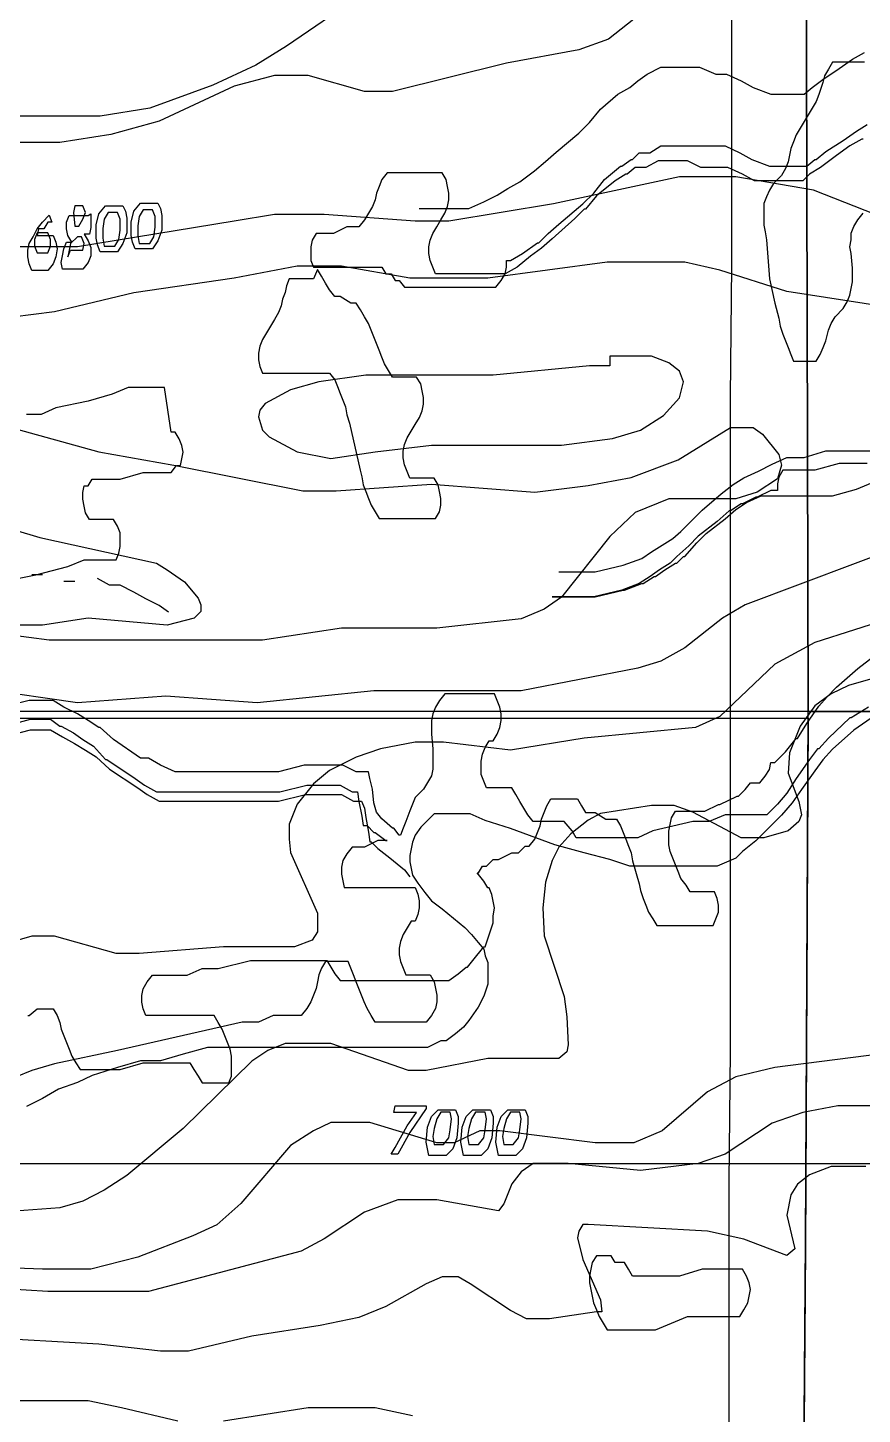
# Model space of a CAD drawing. Extents: x -0.49 to 6.91, y -0.57 to 8.11.
# Drawn here: x 0.527 to 0.855, y 1.998 to 2.543 of the extents above; entities that cross this region are included whole.
import ezdxf

# ---------------------------------------------------------------- set-up
doc = ezdxf.new("R2010")
doc.units = 0
for name, color, linetype in [('Elevations', 7, 'CONTINUOUS'), ('Grid', 7, 'CONTINUOUS'), ('roads', 7, 'CONTINUOUS'), ('topo', 7, 'CONTINUOUS'), ('topo_grid', 7, 'CONTINUOUS'), ('water', 7, 'CONTINUOUS'), ('white', 7, 'CONTINUOUS')]:
    doc.layers.add(name, color=color, linetype=linetype)

msp = doc.modelspace()

# ---------------------------------------------------------------- linework, layer by layer
at = {"layer": 'Elevations', "color": 1}
for points in [[(0.551344, 2.469855), (0.551344, 2.467209), (0.551344, 2.464563), (0.550818, 2.461918), (0.549762, 2.461918), (0.548709, 2.461918), (0.550291, 2.459272), (0.551344, 2.456626), (0.551344, 2.453451), (0.550291, 2.450805), (0.548182, 2.448159), (0.545547, 2.448159), (0.543438, 2.448159), (0.541856, 2.448159), (0.540274, 2.448159), (0.539747, 2.450805), (0.540274, 2.453451), (0.5408, 2.456097), (0.541856, 2.458743), (0.543965, 2.458743), (0.542383, 2.461388), (0.541856, 2.464034), (0.541856, 2.46668), (0.542909, 2.469326), (0.544491, 2.469326), (0.5466, 2.469326), (0.550291, 2.469326)], [(0.545017, 2.465119), (0.546599, 2.465119), (0.548181, 2.467765), (0.549237, 2.470411), (0.548181, 2.473056), (0.546599, 2.473056), (0.545017, 2.473056), (0.544491, 2.470411)], [(0.565052, 2.470913), (0.565579, 2.468268), (0.565579, 2.462447), (0.563996, 2.458213), (0.561888, 2.455038), (0.558724, 2.455038), (0.556615, 2.455038), (0.555033, 2.455038), (0.55398, 2.457684), (0.553453, 2.46033), (0.553453, 2.465622), (0.554506, 2.469855), (0.557144, 2.47303), (0.560307, 2.47303), (0.562416, 2.47303), (0.563998, 2.47303)], [(0.556616, 2.457208), (0.558725, 2.457208), (0.560834, 2.457208), (0.562416, 2.459854), (0.562942, 2.463558), (0.562942, 2.467791), (0.561889, 2.470437), (0.560307, 2.470437), (0.558198, 2.470437), (0.556616, 2.467791), (0.55609, 2.464087), (0.55609, 2.460383)], [(0.578761, 2.471972), (0.579287, 2.469326), (0.579287, 2.463505), (0.577705, 2.459272), (0.575597, 2.456097), (0.572433, 2.456097), (0.570325, 2.456097), (0.568743, 2.456097), (0.567689, 2.458743), (0.567163, 2.461388), (0.567163, 2.46668), (0.568219, 2.470913), (0.570854, 2.474088), (0.574018, 2.474088), (0.576127, 2.474088), (0.577709, 2.474088)], [(0.570325, 2.458266), (0.572434, 2.458266), (0.574542, 2.458266), (0.576125, 2.460912), (0.576651, 2.464616), (0.576651, 2.46885), (0.575595, 2.471495), (0.574013, 2.471495), (0.571902, 2.471495), (0.57032, 2.46885), (0.569793, 2.465145), (0.569793, 2.461441)], [(0.530781, 2.464061), (0.530254, 2.461415), (0.532892, 2.461415), (0.535001, 2.461415), (0.536583, 2.461415), (0.537639, 2.458769), (0.538165, 2.456123), (0.537639, 2.452948), (0.536583, 2.450302), (0.534474, 2.447656), (0.531839, 2.447656), (0.52973, 2.447656), (0.528148, 2.447656), (0.527095, 2.450302), (0.526569, 2.452948), (0.526569, 2.455594), (0.527095, 2.45824), (0.528677, 2.460886), (0.53026, 2.464061), (0.532368, 2.466706), (0.535004, 2.469352), (0.536059, 2.466706), (0.534477, 2.466706), (0.532895, 2.464061)], [(0.530254, 2.454562), (0.532363, 2.454562), (0.533419, 2.454562), (0.534472, 2.454562), (0.535527, 2.457208), (0.535527, 2.459854), (0.534472, 2.4625), (0.532889, 2.4625), (0.531307, 2.4625), (0.530251, 2.4625), (0.529198, 2.459854), (0.529198, 2.457208)], [(0.543435, 2.45562), (0.545544, 2.45562), (0.548179, 2.45562), (0.548708, 2.458266), (0.547653, 2.460912), (0.54607, 2.460912), (0.543435, 2.458266), (0.542909, 2.45562), (0.542382, 2.452975)], [(0.683159, 2.118197), (0.676832, 2.108672), (0.672087, 2.100206), (0.669452, 2.100206), (0.671031, 2.102851), (0.67314, 2.106556), (0.675775, 2.111318), (0.679466, 2.11661), (0.670505, 2.11661), (0.671031, 2.119256), (0.683158, 2.119256)], [(0.694758, 2.117668), (0.695814, 2.115022), (0.695814, 2.112376), (0.695287, 2.106556), (0.693705, 2.102322), (0.69107, 2.099676), (0.687906, 2.099676), (0.685797, 2.099676), (0.684215, 2.099676), (0.683685, 2.102322), (0.683159, 2.104968), (0.683685, 2.110789), (0.685268, 2.115022), (0.687903, 2.117668), (0.691067, 2.117668), (0.693176, 2.117668)], [(0.686322, 2.103963), (0.687904, 2.103963), (0.690013, 2.103963), (0.692122, 2.106609), (0.692648, 2.109784), (0.693175, 2.114017), (0.692648, 2.116663), (0.691066, 2.116663), (0.688957, 2.116663), (0.687375, 2.114017), (0.686319, 2.110313), (0.685793, 2.107138)], [(0.708467, 2.117668), (0.70952, 2.115022), (0.70952, 2.112376), (0.708994, 2.106556), (0.707411, 2.102322), (0.704776, 2.099676), (0.701612, 2.099676), (0.699504, 2.099676), (0.697921, 2.099676), (0.697395, 2.102322), (0.696868, 2.104968), (0.697395, 2.110789), (0.698977, 2.115022), (0.701612, 2.117668), (0.704775, 2.117668), (0.706884, 2.117668)], [(0.700031, 2.103963), (0.701613, 2.103963), (0.703722, 2.103963), (0.705831, 2.106609), (0.706357, 2.109784), (0.706884, 2.114017), (0.706357, 2.116663), (0.704775, 2.116663), (0.702666, 2.116663), (0.701084, 2.114017), (0.700028, 2.110313), (0.699502, 2.107138)], [(0.722175, 2.117668), (0.723228, 2.115022), (0.723228, 2.112376), (0.722701, 2.106556), (0.721119, 2.102322), (0.718481, 2.099676), (0.715318, 2.099676), (0.71321, 2.099676), (0.711627, 2.099676), (0.711101, 2.102322), (0.710574, 2.104968), (0.711101, 2.110789), (0.712683, 2.115022), (0.715318, 2.117668), (0.718482, 2.117668), (0.720591, 2.117668)], [(0.713739, 2.103963), (0.715321, 2.103963), (0.71743, 2.103963), (0.719539, 2.106609), (0.720065, 2.109784), (0.720592, 2.114017), (0.720065, 2.116663), (0.718483, 2.116663), (0.716374, 2.116663), (0.714792, 2.114017), (0.713739, 2.110313), (0.713212, 2.107138)]]:
    msp.add_lwpolyline(points, close=True, dxfattribs=at)
at = {"layer": 'Grid', "color": 1}
for points in [[(0.006687, 3.101495), (0.208099, 3.101495), (0.415838, 3.101495), (0.623577, 3.101495), (0.830788, 3.101495), (0.831844, 2.894829), (0.83237, 2.688136), (0.832897, 2.480941), (0.833423, 2.274249), (0.624629, 2.274249), (0.416363, 2.274249), (0.208097, 2.274249), (0.006685, 2.274249)], [(0.006687, 2.271603), (0.208099, 2.271603), (0.416365, 2.271603), (0.624631, 2.271603), (0.833425, 2.271603), (0.832369, 2.063349), (0.830787, 1.855598), (0.829734, 1.647345), (0.828678, 1.439594), (0.621467, 1.439594), (0.414255, 1.439594), (0.207044, 1.439594), (0.006687, 1.439594)]]:
    msp.add_lwpolyline(points, dxfattribs=at)
for points in [[(0.833426, 2.274249), (0.8329, 2.480941), (0.832373, 2.688136), (0.831847, 2.894829), (0.830791, 3.101495), (1.038003, 3.101495), (1.245215, 3.101495), (1.452427, 3.101495), (1.659111, 3.101495), (1.659111, 2.894802), (1.658584, 2.688136), (1.658584, 2.481973), (1.658058, 2.27528), (1.451901, 2.27528), (1.245744, 2.27528), (1.039586, 2.27528)], [(0.828681, 1.442266), (0.829737, 1.649991), (0.83079, 1.858244), (0.832372, 2.065995), (0.833425, 2.274249), (1.039583, 2.274249), (1.24574, 2.274249), (1.451897, 2.274249), (1.658054, 2.274249), (1.658581, 2.067556), (1.658581, 1.860864), (1.659107, 1.654198), (1.659636, 1.447505), (1.451897, 1.444859), (1.244158, 1.442213), (1.036419, 1.439568)]]:
    msp.add_lwpolyline(points, close=True, dxfattribs=at)
at = {"layer": 'roads', "color": 7}
for points in [[(0.680522, 2.471972), (0.685267, 2.471972), (0.689485, 2.471972), (0.696339, 2.471972), (0.70003, 2.471972), (0.705829, 2.474618), (0.711102, 2.477263), (0.71532, 2.479909), (0.720065, 2.482555), (0.725865, 2.486788), (0.730083, 2.490493), (0.734301, 2.494197), (0.743264, 2.501605), (0.747482, 2.505838), (0.7517, 2.51113), (0.758554, 2.516951), (0.763299, 2.519597), (0.766463, 2.522243), (0.770153, 2.524888), (0.77543, 2.527534), (0.779648, 2.527534), (0.785448, 2.527534), (0.79072, 2.527534), (0.797047, 2.524888), (0.801265, 2.524888), (0.807065, 2.522243), (0.81181, 2.519597), (0.818664, 2.516951), (0.822355, 2.516951), (0.826046, 2.516951), (0.829736, 2.516951), (0.831845, 2.516951), (0.835008, 2.519597), (0.839226, 2.522772), (0.845553, 2.527005), (0.850825, 2.530709), (0.855571, 2.533355)], [(0.735356, 2.329097), (0.742738, 2.329097), (0.749592, 2.329097), (0.760664, 2.331743), (0.768046, 2.334388), (0.771736, 2.337034), (0.775955, 2.33968), (0.780172, 2.342326), (0.783336, 2.344972), (0.788081, 2.349734), (0.791772, 2.353438), (0.799153, 2.359788), (0.803898, 2.363493), (0.808116, 2.366138), (0.813916, 2.368784), (0.819188, 2.37143), (0.824988, 2.374076), (0.831847, 2.374076), (0.840283, 2.376722), (0.84661, 2.376722), (0.851882, 2.376722), (0.859791, 2.376722)], [(0.858207, 2.271603), (0.851353, 2.26684), (0.842917, 2.259432), (0.839226, 2.255199), (0.836063, 2.250965), (0.83079, 2.243557), (0.8271, 2.238265), (0.822882, 2.233503), (0.818664, 2.229269), (0.812864, 2.223449), (0.807592, 2.219215), (0.804954, 2.216569), (0.797573, 2.213394), (0.792301, 2.213394), (0.785974, 2.213394), (0.779648, 2.213394), (0.771212, 2.213394), (0.763299, 2.213394), (0.75539, 2.21604), (0.745372, 2.218686), (0.733773, 2.221861), (0.716374, 2.228211), (0.706356, 2.231386), (0.700557, 2.234032), (0.694757, 2.234032), (0.688957, 2.234032), (0.686322, 2.234032), (0.683687, 2.231386), (0.681051, 2.22874), (0.678943, 2.225565), (0.677887, 2.222919), (0.67736, 2.220274), (0.676834, 2.217628), (0.676834, 2.214982)], [(0.51707, 2.264327), (0.527615, 2.266973), (0.53236, 2.266973), (0.535524, 2.266973), (0.540269, 2.264327), (0.545014, 2.261681), (0.549232, 2.259035), (0.55345, 2.256389), (0.558724, 2.251627), (0.569796, 2.244218), (0.573486, 2.241573), (0.578232, 2.238927), (0.58403, 2.238927), (0.591413, 2.238927), (0.596689, 2.238927), (0.603543, 2.238927), (0.613033, 2.238927), (0.620415, 2.238927), (0.62516, 2.238927), (0.635705, 2.241573), (0.642559, 2.241573), (0.64625, 2.241573), (0.649942, 2.241573), (0.654687, 2.238927), (0.657322, 2.238927), (0.657848, 2.238927), (0.658904, 2.236281), (0.659431, 2.232577), (0.660484, 2.226756), (0.66101, 2.223052), (0.661537, 2.223052), (0.664175, 2.220406), (0.66892, 2.216702), (0.674719, 2.211939), (0.676827, 2.209293)], [(0.676831, 2.215194), (0.677357, 2.212548), (0.677884, 2.209902), (0.679993, 2.206727), (0.682628, 2.203023), (0.685266, 2.199848), (0.689483, 2.196673), (0.698447, 2.189264), (0.701082, 2.186619), (0.703717, 2.183444), (0.705826, 2.180798), (0.706352, 2.178152), (0.707408, 2.175506), (0.707408, 2.17286), (0.707408, 2.169685), (0.707408, 2.167039), (0.705826, 2.162277), (0.703717, 2.158044), (0.700026, 2.152752), (0.697917, 2.150106), (0.694754, 2.14746), (0.691063, 2.144814), (0.688955, 2.144814), (0.683683, 2.142169), (0.678937, 2.142169), (0.671029, 2.142169), (0.659429, 2.142169), (0.647303, 2.142169), (0.629904, 2.142169), (0.61725, 2.142169), (0.607232, 2.142169), (0.597214, 2.142169), (0.587724, 2.139523), (0.578757, 2.136877), (0.570848, 2.136877), (0.561885, 2.134231), (0.551867, 2.131056), (0.546067, 2.12841), (0.538686, 2.125764), (0.532359, 2.12206), (0.526032, 2.118885)]]:
    msp.add_lwpolyline(points, dxfattribs=at)
at = {"layer": 'topo', "color": 2}
for points in [[(0.772263, 2.552405), (0.754864, 2.538647), (0.743264, 2.534413), (0.714793, 2.529122), (0.669973, 2.518009), (0.658901, 2.518009), (0.636756, 2.524359), (0.623575, 2.524359), (0.607758, 2.520126), (0.578232, 2.506368), (0.559251, 2.501076), (0.539216, 2.497901), (0.502305, 2.497901)], [(0.656793, 2.555395), (0.628322, 2.535816), (0.616195, 2.528407), (0.599324, 2.52047), (0.574543, 2.511474), (0.555035, 2.508299), (0.519182, 2.508299)], [(0.876133, 2.463293), (0.835535, 2.479168), (0.804955, 2.48446), (0.793883, 2.48446), (0.782811, 2.48446), (0.733249, 2.473877), (0.69212, 2.466998), (0.678939, 2.466998), (0.643086, 2.469643), (0.623578, 2.469643), (0.607761, 2.466998), (0.546073, 2.456943), (0.506002, 2.456943)], [(0.862956, 2.433501), (0.824994, 2.439322), (0.798632, 2.447789), (0.784924, 2.450964), (0.771742, 2.450964), (0.754343, 2.450964), (0.707418, 2.444614), (0.690015, 2.444614), (0.676834, 2.444614), (0.649944, 2.449376), (0.632545, 2.449376), (0.607765, 2.444614), (0.568221, 2.438793), (0.537114, 2.431385), (0.503893, 2.427151)], [(0.506535, 2.38958), (0.554514, 2.376351), (0.58404, 2.37106), (0.634655, 2.361005), (0.647836, 2.361005), (0.685271, 2.363651), (0.725873, 2.360476), (0.746963, 2.363122), (0.763835, 2.366297), (0.782288, 2.373176), (0.802851, 2.385876), (0.808123, 2.385876), (0.811814, 2.385876), (0.815505, 2.38323), (0.821832, 2.375293), (0.822885, 2.37106), (0.821303, 2.365768), (0.813395, 2.360476), (0.804959, 2.35783), (0.778596, 2.35783), (0.765415, 2.352539), (0.755398, 2.343014), (0.736417, 2.319201), (0.729563, 2.314439), (0.7206, 2.310735), (0.687379, 2.30703), (0.649944, 2.30703), (0.618837, 2.302268), (0.604601, 2.302268), (0.535005, 2.302268), (0.49493, 2.30756)], [(0.483326, 2.356931), (0.531309, 2.342643), (0.57718, 2.332589), (0.581397, 2.329943), (0.588252, 2.325181), (0.593524, 2.318831), (0.59458, 2.316185), (0.59458, 2.313539), (0.591942, 2.310893), (0.581397, 2.308248), (0.55029, 2.310893), (0.532364, 2.308248), (0.521292, 2.308248)], [(0.873495, 2.340553), (0.808643, 2.316211), (0.79968, 2.31092), (0.784917, 2.299278), (0.775427, 2.293986), (0.766464, 2.291341), (0.720594, 2.282345), (0.662592, 2.282345), (0.616722, 2.277582), (0.580869, 2.280228), (0.546071, 2.277582), (0.509691, 2.282874)], [(0.867167, 2.31137), (0.836059, 2.301315), (0.820242, 2.292849), (0.798625, 2.272211), (0.789135, 2.267978), (0.745373, 2.263745), (0.716375, 2.258982), (0.690008, 2.262157), (0.678936, 2.262157), (0.665228, 2.259511), (0.655737, 2.256336), (0.645192, 2.251045), (0.638865, 2.245753), (0.632538, 2.237815), (0.629375, 2.229878), (0.629375, 2.224057), (0.629901, 2.218765), (0.640446, 2.194953), (0.640446, 2.187545), (0.638338, 2.18437), (0.631484, 2.181724), (0.60354, 2.181724), (0.570323, 2.179078), (0.56136, 2.179078), (0.537107, 2.185957), (0.528144, 2.185957), (0.51918, 2.183311)], [(0.889318, 2.29605), (0.849243, 2.284409), (0.842389, 2.281234), (0.836062, 2.276471), (0.830262, 2.268534), (0.826044, 2.25795), (0.825517, 2.250013), (0.829735, 2.2389), (0.830791, 2.233609), (0.829735, 2.230963), (0.825517, 2.227259), (0.816027, 2.224613), (0.807064, 2.224613), (0.788083, 2.234667), (0.780701, 2.237313), (0.771738, 2.237313), (0.751703, 2.234138), (0.746958, 2.231492), (0.740104, 2.2262), (0.735358, 2.220909), (0.732723, 2.215617), (0.730088, 2.20715), (0.729032, 2.197096), (0.729558, 2.185984), (0.737467, 2.162171), (0.738522, 2.154234), (0.739049, 2.143121), (0.738522, 2.140475), (0.735358, 2.137829), (0.730086, 2.137829), (0.707414, 2.137829), (0.683157, 2.133067), (0.676302, 2.133067), (0.645722, 2.14365), (0.636759, 2.14365), (0.627796, 2.14365), (0.620942, 2.141004), (0.614615, 2.136771), (0.587725, 2.110313), (0.565581, 2.091792), (0.556618, 2.085971), (0.548182, 2.081738), (0.539219, 2.079092), (0.475418, 2.074329)], [(0.862422, 2.139576), (0.820242, 2.134284), (0.804952, 2.13058), (0.79388, 2.124759), (0.775954, 2.109413), (0.764882, 2.104651), (0.749592, 2.104651), (0.712157, 2.109413), (0.704248, 2.109413), (0.694231, 2.104651), (0.687372, 2.104651), (0.66101, 2.112588), (0.652047, 2.112588), (0.64572, 2.112588), (0.638866, 2.109413), (0.629903, 2.103592), (0.610394, 2.080838), (0.600904, 2.072371), (0.591414, 2.068138), (0.569797, 2.059671), (0.551343, 2.054909), (0.532362, 2.054909), (0.46118, 2.057555)], [(0.873495, 2.119229), (0.845024, 2.119229), (0.831315, 2.116583), (0.819189, 2.11235), (0.800735, 2.100179), (0.79019, 2.096475), (0.767519, 2.093829), (0.739047, 2.096475), (0.729557, 2.096475), (0.725339, 2.096475), (0.720594, 2.0933), (0.716903, 2.088538), (0.71374, 2.0806), (0.711631, 2.077954), (0.687373, 2.082188), (0.672083, 2.082188), (0.658902, 2.077425), (0.643084, 2.066842), (0.634121, 2.062079), (0.574015, 2.046204), (0.563998, 2.046204), (0.534472, 2.046204), (0.491761, 2.04885)], [(0.856095, 2.095284), (0.842387, 2.095284), (0.833951, 2.092109), (0.829205, 2.088405), (0.82657, 2.084172), (0.824988, 2.076234), (0.828152, 2.063005), (0.824988, 2.060359), (0.808117, 2.066709), (0.79388, 2.069884), (0.746956, 2.07253), (0.744847, 2.07253), (0.743265, 2.069884), (0.742738, 2.067239), (0.744847, 2.058772), (0.751701, 2.042897), (0.752227, 2.038134), (0.750119, 2.038134), (0.731665, 2.035489), (0.722702, 2.035489), (0.716375, 2.038664), (0.700557, 2.049247), (0.695812, 2.051893), (0.689481, 2.051893), (0.683154, 2.049247), (0.667337, 2.040251), (0.656792, 2.036018), (0.641502, 2.032843), (0.614612, 2.028609), (0.589832, 2.022789), (0.57876, 2.022789), (0.554506, 2.025434), (0.508109, 2.02808)], [(0.585616, 1.995219), (0.563471, 2.000511), (0.55029, 2.003156), (0.519183, 2.003156)], [(0.677883, 1.997336), (0.663121, 2.000511), (0.650467, 2.000511), (0.636758, 2.000511), (0.603542, 1.995219)]]:
    msp.add_lwpolyline(points, dxfattribs=at)
msp.add_lwpolyline([(0.755392, 2.410218), (0.747484, 2.410218), (0.709522, 2.406514), (0.659429, 2.406514), (0.640976, 2.403868), (0.629904, 2.400693), (0.619886, 2.395401), (0.617777, 2.392755), (0.617251, 2.39011), (0.618833, 2.384818), (0.621468, 2.382172), (0.63254, 2.376351), (0.645721, 2.373705), (0.663125, 2.376351), (0.685269, 2.378997), (0.736412, 2.378997), (0.756447, 2.381643), (0.767519, 2.384818), (0.776482, 2.390639), (0.782809, 2.397518), (0.784391, 2.403868), (0.782809, 2.408101), (0.778591, 2.411276), (0.771737, 2.413922), (0.762774, 2.413922), (0.755392, 2.413922), (0.755392, 2.410218)], close=True, dxfattribs=at)
at = {"layer": 'topo_grid', "color": 7}
for points in [[(0.801789, 1.626258), (0.801789, 1.677931), (0.801789, 1.729075), (0.801789, 1.780748), (0.802315, 1.831892), (0.802315, 1.883565), (0.802315, 1.935238), (0.802315, 1.986382), (0.802315, 2.038055), (0.802315, 2.089173), (0.802842, 2.140846), (0.802842, 2.19199), (0.802842, 2.243663), (0.802842, 2.295336), (0.802842, 2.34648), (0.802842, 2.398153), (0.803368, 2.449297), (0.803368, 2.50097), (0.803368, 2.552643)], [(0.512855, 2.096581), (0.549763, 2.096581), (0.587197, 2.096581), (0.624632, 2.096581), (0.661539, 2.096581), (0.698977, 2.096581), (0.735885, 2.096581), (0.773319, 2.096581), (0.810226, 2.096581), (0.847661, 2.096581), (0.885099, 2.096581), (0.922007, 2.096581), (0.959441, 2.096581), (0.996348, 2.096581), (1.033783, 2.096581), (1.070694, 2.096581), (1.108129, 2.096581), (1.145563, 2.096581), (1.18247, 2.096581), (1.219904, 2.096581), (1.256816, 2.096581)]]:
    msp.add_lwpolyline(points, dxfattribs=at)
at = {"layer": 'water', "color": 4}
for points in [[(0.532362, 2.328038), (0.528672, 2.328038), (0.528145, 2.328038)], [(0.545016, 2.325393), (0.540798, 2.325393), (0.540798, 2.325393)], [(0.581924, 2.313275), (0.578233, 2.31592), (0.572961, 2.318566), (0.568216, 2.321212), (0.562943, 2.323858), (0.558725, 2.323858), (0.55398, 2.326504)]]:
    msp.add_lwpolyline(points, dxfattribs=at)
at = {"layer": 'white', "color": 7}
for points in [[(0.855568, 2.529492), (0.852933, 2.529492), (0.849769, 2.529492), (0.847134, 2.529492), (0.845025, 2.529492), (0.842916, 2.529492), (0.841334, 2.526846), (0.839752, 2.5242), (0.839225, 2.521555), (0.837643, 2.516792), (0.836587, 2.514146), (0.835005, 2.5115), (0.833423, 2.508855), (0.831841, 2.506209), (0.830259, 2.503563), (0.828676, 2.500917), (0.827621, 2.498271), (0.826568, 2.495625), (0.826041, 2.49298), (0.825515, 2.490334), (0.824459, 2.487688), (0.822877, 2.485042), (0.819714, 2.481867), (0.818131, 2.479221), (0.817078, 2.476575), (0.816023, 2.47393), (0.816023, 2.471284), (0.816023, 2.468638), (0.816023, 2.465463), (0.816549, 2.462817), (0.817076, 2.459642), (0.818142, 2.444296), (0.818141, 2.444296), (0.820249, 2.434771), (0.821832, 2.42895), (0.822358, 2.425775), (0.823411, 2.4226), (0.824467, 2.419955), (0.82552, 2.417309), (0.826576, 2.414663), (0.827629, 2.412017), (0.829211, 2.412017), (0.830793, 2.412017), (0.832902, 2.412017), (0.83501, 2.412017), (0.836593, 2.412017), (0.838175, 2.414663), (0.839231, 2.417309), (0.840284, 2.419955), (0.841337, 2.424188), (0.842392, 2.426834), (0.843975, 2.42948), (0.847138, 2.432655), (0.84872, 2.4353), (0.849773, 2.437946), (0.850299, 2.440592), (0.850826, 2.443238), (0.850826, 2.445884), (0.850826, 2.44853), (0.850299, 2.45435), (0.849773, 2.456996), (0.850299, 2.459642), (0.850299, 2.462288), (0.851352, 2.464934), (0.852935, 2.46758), (0.855043, 2.470225)], [(0.855051, 2.49925), (0.854525, 2.49925), (0.849779, 2.496604), (0.844507, 2.4929), (0.83818, 2.488138), (0.833962, 2.485492), (0.831326, 2.482846), (0.829218, 2.482846), (0.825527, 2.482846), (0.822364, 2.482846), (0.818673, 2.482846), (0.812342, 2.482846), (0.807597, 2.485492), (0.801797, 2.488138), (0.797579, 2.488138), (0.791252, 2.488138), (0.785979, 2.490784), (0.785452, 2.490784), (0.779653, 2.490784), (0.779124, 2.490784), (0.774906, 2.490784), (0.774372, 2.490784), (0.769627, 2.488138), (0.765409, 2.488138), (0.762246, 2.485492), (0.76172, 2.485492), (0.757502, 2.482846), (0.750119, 2.477025), (0.750119, 2.477025), (0.745901, 2.471734), (0.745375, 2.471734), (0.741684, 2.468029), (0.732721, 2.460092), (0.728503, 2.456388), (0.724285, 2.453213), (0.719013, 2.448979), (0.714268, 2.446334), (0.712159, 2.446334), (0.71005, 2.446334), (0.707942, 2.446334), (0.705303, 2.446334), (0.70214, 2.446334), (0.696868, 2.446334), (0.693704, 2.446334), (0.691068, 2.446334), (0.688959, 2.446334), (0.686851, 2.446334), (0.685798, 2.448979), (0.684742, 2.451625), (0.684215, 2.454271), (0.684215, 2.456917), (0.684742, 2.459563), (0.685798, 2.462209), (0.687377, 2.464854), (0.688959, 2.4675), (0.690542, 2.470146), (0.691595, 2.472792), (0.692121, 2.475438), (0.692121, 2.478084), (0.691595, 2.480729), (0.691068, 2.483375), (0.689486, 2.486021), (0.687377, 2.486021), (0.685268, 2.486021), (0.682631, 2.486021), (0.679995, 2.486021), (0.67736, 2.486021), (0.674725, 2.486021), (0.672087, 2.486021), (0.669978, 2.486021), (0.667869, 2.486021), (0.665761, 2.483375), (0.664708, 2.480729), (0.663652, 2.478084), (0.663125, 2.475438), (0.662072, 2.472792), (0.66049, 2.470146), (0.658908, 2.4675), (0.656799, 2.464854), (0.654691, 2.464854), (0.652053, 2.464854), (0.646781, 2.462209), (0.644145, 2.462209), (0.642037, 2.462209), (0.639928, 2.462209), (0.638346, 2.459563), (0.637819, 2.456917), (0.637819, 2.454271), (0.637819, 2.451625), (0.638872, 2.448979), (0.640454, 2.448979), (0.642037, 2.448979), (0.644672, 2.448979), (0.647307, 2.448979), (0.649942, 2.448979), (0.655215, 2.448979), (0.658379, 2.448979), (0.661016, 2.448979), (0.663125, 2.448979), (0.665763, 2.448979), (0.667343, 2.446334), (0.669454, 2.446334), (0.671036, 2.443688), (0.672618, 2.443688), (0.674727, 2.441042), (0.676836, 2.441042), (0.679471, 2.441042), (0.682106, 2.441042), (0.684744, 2.441042), (0.687907, 2.441042), (0.691071, 2.441042), (0.694234, 2.441042), (0.69687, 2.441042), (0.700034, 2.441042), (0.703197, 2.441042), (0.705832, 2.441042), (0.70847, 2.441042), (0.710578, 2.441042), (0.712687, 2.443688), (0.714269, 2.446334), (0.714796, 2.448979), (0.714796, 2.451625), (0.716378, 2.451625), (0.716378, 2.451625), (0.721123, 2.454271), (0.726923, 2.458504), (0.72745, 2.458504), (0.731141, 2.462209), (0.735359, 2.465913), (0.744849, 2.47385), (0.749067, 2.478084), (0.753285, 2.483375), (0.759612, 2.488667), (0.760138, 2.488667), (0.763829, 2.491313), (0.764356, 2.491313), (0.766991, 2.493959), (0.771209, 2.493959), (0.775427, 2.496604), (0.775953, 2.496604), (0.779644, 2.496604), (0.784916, 2.496604), (0.790189, 2.496604), (0.796516, 2.496604), (0.797043, 2.496604), (0.800734, 2.496604), (0.806533, 2.493959), (0.811283, 2.491313), (0.818137, 2.488667), (0.822355, 2.488667), (0.822881, 2.488667), (0.826045, 2.488667), (0.826572, 2.488667), (0.830263, 2.488667), (0.832371, 2.488667), (0.832898, 2.488667), (0.836061, 2.491313), (0.836587, 2.491313), (0.840278, 2.494488), (0.847132, 2.498721), (0.852405, 2.502425), (0.856623, 2.505071)], [(0.51391, 2.324863), (0.529728, 2.328038), (0.542381, 2.331213), (0.548708, 2.333859), (0.551346, 2.333859), (0.554509, 2.333859), (0.557144, 2.333859), (0.559253, 2.333859), (0.561362, 2.333859), (0.562417, 2.336505), (0.562944, 2.339151), (0.562944, 2.341797), (0.562944, 2.344443), (0.561888, 2.347088), (0.560309, 2.349734), (0.558726, 2.349734), (0.556618, 2.349734), (0.554509, 2.349734), (0.5524, 2.349734), (0.550818, 2.349734), (0.549236, 2.35238), (0.548709, 2.355026), (0.548183, 2.357672), (0.548183, 2.360318), (0.548709, 2.362963), (0.550292, 2.362963), (0.551874, 2.365609), (0.554509, 2.365609), (0.557144, 2.365609), (0.559779, 2.365609), (0.562944, 2.365609), (0.571906, 2.368255), (0.575071, 2.368255), (0.578234, 2.368255), (0.580869, 2.368255), (0.582978, 2.368255), (0.585086, 2.370901), (0.586669, 2.370901), (0.587195, 2.373547), (0.587722, 2.376193), (0.587195, 2.378838), (0.586142, 2.381484), (0.58456, 2.38413), (0.582978, 2.38413), (0.580345, 2.401593), (0.580345, 2.401593), (0.577704, 2.401593), (0.575069, 2.401593), (0.572434, 2.401593), (0.56927, 2.401593), (0.566107, 2.401593), (0.55978, 2.398947), (0.55029, 2.396301), (0.537636, 2.393655), (0.531836, 2.391009), (0.528673, 2.391009), (0.526035, 2.391009)], [(0.856627, 2.371721), (0.853992, 2.371721), (0.851357, 2.371721), (0.848193, 2.371721), (0.845558, 2.371721), (0.836068, 2.369075), (0.83343, 2.369075), (0.830267, 2.369075), (0.827631, 2.369075), (0.825523, 2.369075), (0.823414, 2.369075), (0.821832, 2.366429), (0.821305, 2.363784), (0.821305, 2.361138), (0.81867, 2.361138), (0.813397, 2.358492), (0.812871, 2.358492), (0.807594, 2.355846), (0.807067, 2.355846), (0.802849, 2.3532), (0.802322, 2.3532), (0.797577, 2.348967), (0.790196, 2.343146), (0.790196, 2.343146), (0.786505, 2.339442), (0.78176, 2.335209), (0.78176, 2.335209), (0.779122, 2.332563), (0.774904, 2.329917), (0.771214, 2.327271), (0.766996, 2.324625), (0.760142, 2.321979), (0.749069, 2.319334), (0.742742, 2.319334), (0.735361, 2.319334), (0.734835, 2.319334), (0.734308, 2.319334), (0.733782, 2.319334), (0.733255, 2.319334), (0.733255, 2.319334), (0.732729, 2.319334), (0.732729, 2.319334), (0.732729, 2.319334), (0.732729, 2.319334), (0.733255, 2.319334), (0.733255, 2.319334), (0.733782, 2.319334), (0.733782, 2.319334), (0.734308, 2.319334), (0.734835, 2.319334), (0.735361, 2.319334), (0.74327, 2.319334), (0.749597, 2.319334), (0.760669, 2.321979), (0.761196, 2.321979), (0.76805, 2.324625), (0.768576, 2.324625), (0.772794, 2.327271), (0.773321, 2.327271), (0.777012, 2.329917), (0.777012, 2.329917), (0.781229, 2.332563), (0.781755, 2.332563), (0.784393, 2.335209), (0.78492, 2.335209), (0.789665, 2.3405), (0.793356, 2.344204), (0.800737, 2.350025), (0.804955, 2.353729), (0.809173, 2.356375), (0.814977, 2.359021), (0.819722, 2.359021), (0.819722, 2.359021), (0.82394, 2.359021), (0.826048, 2.359021), (0.828157, 2.359021), (0.830792, 2.359021), (0.83343, 2.359021), (0.836593, 2.359021), (0.839753, 2.359021), (0.842916, 2.359021), (0.852407, 2.361667), (0.858734, 2.364313)], [(0.526553, 2.154657), (0.52708, 2.154657), (0.530243, 2.157303), (0.531825, 2.157303), (0.533407, 2.157303), (0.53499, 2.157303), (0.536572, 2.157303), (0.538154, 2.154657), (0.53921, 2.152011), (0.539736, 2.149365), (0.541845, 2.144074), (0.542898, 2.141428), (0.543954, 2.138782), (0.545536, 2.136136), (0.547118, 2.13349), (0.549227, 2.13349), (0.551862, 2.13349), (0.5545, 2.13349), (0.557135, 2.13349), (0.55977, 2.13349), (0.562934, 2.13349), (0.571897, 2.136136), (0.57506, 2.136136), (0.578225, 2.136136), (0.58086, 2.136136), (0.583495, 2.136136), (0.58613, 2.136136), (0.588239, 2.136136), (0.590348, 2.136136), (0.59193, 2.13349), (0.593512, 2.130844), (0.595092, 2.128199), (0.596674, 2.128199), (0.598783, 2.128199), (0.600892, 2.128199), (0.602474, 2.128199), (0.604582, 2.128199), (0.605635, 2.128199), (0.606691, 2.130844), (0.606691, 2.13349), (0.606691, 2.136136), (0.606691, 2.138782), (0.606165, 2.141428), (0.605109, 2.144074), (0.604056, 2.146719), (0.603, 2.149365), (0.601421, 2.152011), (0.599838, 2.154657), (0.59773, 2.154657), (0.595094, 2.154657), (0.592468, 2.154657), (0.589832, 2.154657), (0.584032, 2.154657), (0.581397, 2.154657), (0.578761, 2.154657), (0.576126, 2.154657), (0.574018, 2.154657), (0.572962, 2.154657), (0.571909, 2.157303), (0.571382, 2.159949), (0.571382, 2.162594), (0.571909, 2.16524), (0.573491, 2.167886), (0.5756, 2.170532), (0.577708, 2.170532), (0.580346, 2.170532), (0.582982, 2.170532), (0.586146, 2.170532), (0.589309, 2.170532), (0.595109, 2.173178), (0.601436, 2.173178), (0.614089, 2.176353), (0.620416, 2.176353), (0.626216, 2.176353), (0.627272, 2.176353), (0.62938, 2.176353), (0.629909, 2.176353), (0.642562, 2.176353), (0.644145, 2.176353), (0.645727, 2.173707), (0.647309, 2.171061), (0.649418, 2.168415), (0.650997, 2.168415), (0.653106, 2.168415), (0.655744, 2.168415), (0.658379, 2.168415), (0.66102, 2.168415), (0.664184, 2.168415), (0.666819, 2.168415), (0.669983, 2.168415), (0.673146, 2.168415), (0.675781, 2.168415), (0.678945, 2.168415), (0.68158, 2.168415), (0.684215, 2.168415), (0.686851, 2.168415), (0.687906, 2.168415), (0.689489, 2.168415), (0.692124, 2.168415), (0.695815, 2.171061), (0.698978, 2.173707), (0.698978, 2.173707), (0.699504, 2.173707), (0.701613, 2.176353), (0.705831, 2.181644), (0.705831, 2.181644), (0.706358, 2.181644), (0.70794, 2.186407), (0.709522, 2.191169), (0.709522, 2.191169), (0.709522, 2.191169), (0.709522, 2.193815), (0.710049, 2.19699), (0.710049, 2.19699), (0.709522, 2.199636), (0.709522, 2.199636), (0.708995, 2.202282), (0.708995, 2.202282), (0.70794, 2.204928), (0.707413, 2.204928), (0.705831, 2.207574), (0.705831, 2.207574), (0.703196, 2.210749), (0.703722, 2.210749), (0.705305, 2.213394), (0.706887, 2.213394), (0.709525, 2.21604), (0.711633, 2.21604), (0.716905, 2.218686), (0.719541, 2.218686), (0.722179, 2.221332), (0.723761, 2.221332), (0.72587, 2.223978), (0.726925, 2.226624), (0.727978, 2.229269), (0.728505, 2.231915), (0.72956, 2.234561), (0.730614, 2.237207), (0.732196, 2.239853), (0.733778, 2.239853), (0.735887, 2.239853), (0.737469, 2.239853), (0.739578, 2.239853), (0.74116, 2.239853), (0.742742, 2.239853), (0.744324, 2.237207), (0.745906, 2.234561), (0.747489, 2.234561), (0.749597, 2.234561), (0.753815, 2.231915), (0.755924, 2.231915), (0.758033, 2.231915), (0.759615, 2.229269), (0.760668, 2.226624), (0.761724, 2.223978), (0.762777, 2.221332), (0.763833, 2.218686), (0.764359, 2.215511), (0.766994, 2.206515), (0.767521, 2.203869), (0.768576, 2.200694), (0.76963, 2.198049), (0.770685, 2.195403), (0.772267, 2.192757), (0.77385, 2.190111), (0.775958, 2.190111), (0.778067, 2.190111), (0.780702, 2.190111), (0.783866, 2.190111), (0.786501, 2.190111), (0.789137, 2.190111), (0.791775, 2.190111), (0.793883, 2.190111), (0.795992, 2.190111), (0.797048, 2.192757), (0.798101, 2.195403), (0.798101, 2.198049), (0.797574, 2.200694), (0.796521, 2.20334), (0.795466, 2.20334), (0.793357, 2.20334), (0.791775, 2.20334), (0.789137, 2.20334), (0.787028, 2.20334), (0.785446, 2.205986), (0.783337, 2.208632), (0.782281, 2.211278), (0.781228, 2.213924), (0.780173, 2.216569), (0.77912, 2.219215), (0.778593, 2.221861), (0.778593, 2.224507), (0.778593, 2.227153), (0.77912, 2.229799), (0.779646, 2.232444), (0.781228, 2.23509), (0.782281, 2.23509), (0.786499, 2.23509), (0.792299, 2.23509), (0.792826, 2.23509), (0.798098, 2.237736), (0.798624, 2.237736), (0.80548, 2.240911), (0.806006, 2.240911), (0.808641, 2.243557), (0.81075, 2.246203), (0.812332, 2.246203), (0.814441, 2.246203), (0.81655, 2.248849), (0.818129, 2.251494), (0.818658, 2.25414), (0.818658, 2.25414), (0.820238, 2.25414), (0.824456, 2.258374), (0.828674, 2.263665), (0.829201, 2.263665), (0.832892, 2.269486), (0.837637, 2.276365), (0.837637, 2.276365), (0.840801, 2.280069), (0.844491, 2.283774), (0.852932, 2.291182), (0.859259, 2.295944)], [(0.857154, 2.275942), (0.8503, 2.271709), (0.849774, 2.271709), (0.841338, 2.263771), (0.837647, 2.259538), (0.837121, 2.259538), (0.833956, 2.255304), (0.828685, 2.247896), (0.824993, 2.242075), (0.821302, 2.237842), (0.817084, 2.233609), (0.816558, 2.233609), (0.816031, 2.233609), (0.814449, 2.233609), (0.811814, 2.233609), (0.809173, 2.233609), (0.806535, 2.233609), (0.8039, 2.233609), (0.800737, 2.233609), (0.79441, 2.230963), (0.788083, 2.230963), (0.772265, 2.227259), (0.766466, 2.224613), (0.760139, 2.224613), (0.756975, 2.224613), (0.75434, 2.224613), (0.751705, 2.224613), (0.74907, 2.224613), (0.746432, 2.224613), (0.744323, 2.224613), (0.742214, 2.224613), (0.740632, 2.227259), (0.737468, 2.230963), (0.735886, 2.230963), (0.733777, 2.230963), (0.731668, 2.230963), (0.72956, 2.230963), (0.727451, 2.230963), (0.725342, 2.230963), (0.723234, 2.233609), (0.721651, 2.236254), (0.720069, 2.2389), (0.718487, 2.241546), (0.716905, 2.244192), (0.714796, 2.244192), (0.712687, 2.244192), (0.710578, 2.244192), (0.70847, 2.244192), (0.706888, 2.244192), (0.705835, 2.246838), (0.704779, 2.249484), (0.704779, 2.252129), (0.704779, 2.254775), (0.705305, 2.257421), (0.706361, 2.260067), (0.707941, 2.262713), (0.709523, 2.262713), (0.711105, 2.265359), (0.712161, 2.268004), (0.712687, 2.27065), (0.712687, 2.273296), (0.712161, 2.275942), (0.711105, 2.278588), (0.710049, 2.281234), (0.707941, 2.281234), (0.705832, 2.281234), (0.703197, 2.281234), (0.700561, 2.281234), (0.697926, 2.281234), (0.695291, 2.281234), (0.692653, 2.281234), (0.690544, 2.281234), (0.688436, 2.278588), (0.686856, 2.275942), (0.6858, 2.273296), (0.685274, 2.27065), (0.685274, 2.268004), (0.685274, 2.265359), (0.6858, 2.259538), (0.6858, 2.256892), (0.6858, 2.254246), (0.6858, 2.2516), (0.685274, 2.248954), (0.683692, 2.246309), (0.682109, 2.243663), (0.678945, 2.240488), (0.677892, 2.237842), (0.676837, 2.235196), (0.675255, 2.230963), (0.674201, 2.228317), (0.673146, 2.225671), (0.672619, 2.225671), (0.670511, 2.228317), (0.669984, 2.228317), (0.665766, 2.232021), (0.663657, 2.234667), (0.662604, 2.238371), (0.662078, 2.243663), (0.661022, 2.247896), (0.661022, 2.247896), (0.660496, 2.250542), (0.660496, 2.250542), (0.659969, 2.250542), (0.659969, 2.250542), (0.658916, 2.250542), (0.658916, 2.250542), (0.658389, 2.250542), (0.657863, 2.250542), (0.655754, 2.250542), (0.650481, 2.253188), (0.649955, 2.253188), (0.646264, 2.253188), (0.645737, 2.253188), (0.642574, 2.253188), (0.642047, 2.253188), (0.635193, 2.253188), (0.625175, 2.250542), (0.624649, 2.250542), (0.619903, 2.250542), (0.613045, 2.250542), (0.612519, 2.250542), (0.603555, 2.250542), (0.596701, 2.250542), (0.591414, 2.250542), (0.58456, 2.250542), (0.57876, 2.253188), (0.574015, 2.255834), (0.570851, 2.255834), (0.560306, 2.263242), (0.555034, 2.268004), (0.554507, 2.268004), (0.554507, 2.268004), (0.550289, 2.27065), (0.550289, 2.27065), (0.546071, 2.273296), (0.540799, 2.275942), (0.536581, 2.278588), (0.536054, 2.278588), (0.532891, 2.278588), (0.532364, 2.278588), (0.527619, 2.278588), (0.52709, 2.278588), (0.516546, 2.275942)], [(0.517604, 2.268534), (0.527622, 2.271179), (0.532367, 2.271179), (0.53553, 2.271179), (0.539221, 2.268534), (0.539748, 2.268534), (0.544493, 2.265888), (0.548184, 2.263242), (0.552402, 2.260596), (0.557147, 2.255304), (0.557673, 2.255304), (0.568746, 2.247896), (0.572436, 2.24525), (0.577181, 2.242604), (0.577708, 2.242604), (0.583508, 2.242604), (0.584034, 2.242604), (0.590888, 2.242604), (0.591417, 2.242604), (0.596689, 2.242604), (0.603543, 2.242604), (0.613033, 2.242604), (0.620415, 2.242604), (0.625692, 2.242604), (0.636237, 2.24525), (0.642564, 2.24525), (0.643091, 2.24525), (0.646254, 2.24525), (0.649418, 2.24525), (0.654163, 2.242604), (0.655745, 2.242604), (0.655745, 2.242604), (0.656271, 2.242604), (0.656798, 2.2389), (0.657851, 2.233079), (0.658378, 2.229375), (0.658904, 2.229375), (0.658904, 2.229375), (0.658904, 2.229375), (0.659431, 2.229375), (0.659957, 2.229375), (0.662592, 2.226729), (0.663119, 2.226729), (0.667337, 2.223554), (0.667863, 2.223554), (0.666808, 2.223554), (0.664172, 2.223554), (0.658901, 2.220909), (0.656265, 2.220909), (0.654157, 2.220909), (0.652048, 2.218263), (0.650466, 2.215617), (0.649939, 2.212971), (0.649939, 2.210325), (0.650466, 2.207679), (0.650992, 2.205034), (0.652574, 2.205034), (0.654683, 2.205034), (0.656792, 2.205034), (0.659427, 2.205034), (0.662062, 2.205034), (0.667863, 2.205034), (0.670498, 2.205034), (0.673133, 2.205034), (0.675771, 2.205034), (0.677351, 2.205034), (0.678933, 2.205034), (0.679986, 2.202388), (0.680515, 2.199742), (0.680515, 2.197096), (0.679986, 2.19445), (0.678933, 2.191804), (0.677351, 2.191804), (0.675771, 2.189159), (0.674189, 2.186513), (0.673133, 2.183867), (0.672607, 2.181221), (0.672607, 2.178575), (0.673133, 2.175929), (0.674189, 2.173284), (0.675242, 2.170638), (0.676824, 2.170638), (0.678933, 2.170638), (0.681041, 2.170638), (0.68315, 2.170638), (0.684732, 2.170638), (0.686312, 2.167992), (0.686838, 2.165346), (0.687368, 2.1627), (0.687368, 2.160054), (0.686838, 2.157409), (0.685259, 2.154763), (0.68315, 2.152117), (0.681041, 2.152117), (0.678406, 2.152117), (0.675768, 2.152117), (0.673133, 2.152117), (0.670498, 2.152117), (0.667863, 2.152117), (0.665225, 2.152117), (0.663116, 2.152117), (0.661536, 2.154763), (0.659954, 2.157409), (0.658898, 2.160054), (0.657845, 2.1627), (0.655737, 2.167992), (0.654684, 2.170638), (0.653628, 2.173284), (0.652575, 2.175929), (0.650993, 2.175929), (0.649411, 2.175929), (0.647302, 2.175929), (0.645193, 2.175929), (0.643611, 2.175929), (0.642031, 2.173284), (0.640976, 2.170638), (0.640449, 2.167992), (0.639923, 2.165346), (0.63887, 2.1627), (0.637814, 2.160054), (0.636232, 2.157409), (0.634123, 2.154763), (0.631488, 2.154763), (0.628852, 2.154763), (0.626217, 2.154763), (0.623053, 2.154763), (0.617249, 2.152117), (0.610922, 2.152117), (0.561888, 2.141004), (0.537108, 2.135713), (0.528145, 2.133067), (0.521818, 2.130421)]]:
    msp.add_lwpolyline(points, dxfattribs=at)
for points in [[(0.638873, 2.444296), (0.63729, 2.444296), (0.635182, 2.444296), (0.633073, 2.444296), (0.630964, 2.444296), (0.629382, 2.444296), (0.628326, 2.44165), (0.6278, 2.439005), (0.626747, 2.436359), (0.62622, 2.433713), (0.625165, 2.431067), (0.62358, 2.428421), (0.621998, 2.425775), (0.620415, 2.42313), (0.618836, 2.420484), (0.61778, 2.417838), (0.617254, 2.415192), (0.617254, 2.412546), (0.61778, 2.4099), (0.618836, 2.407255), (0.620415, 2.407255), (0.621998, 2.407255), (0.624638, 2.407255), (0.627273, 2.407255), (0.629909, 2.407255), (0.635182, 2.407255), (0.638345, 2.407255), (0.640982, 2.407255), (0.643091, 2.407255), (0.6452, 2.407255), (0.647309, 2.404609), (0.648364, 2.401963), (0.649417, 2.399317), (0.650473, 2.396671), (0.651526, 2.394025), (0.652055, 2.39085), (0.653108, 2.387675), (0.657326, 2.369155), (0.657853, 2.366509), (0.658379, 2.363334), (0.659435, 2.360688), (0.660488, 2.358042), (0.661544, 2.355396), (0.663126, 2.35275), (0.664708, 2.350105), (0.666817, 2.350105), (0.669452, 2.350105), (0.67209, 2.350105), (0.674725, 2.350105), (0.677361, 2.350105), (0.679996, 2.350105), (0.682634, 2.350105), (0.684742, 2.350105), (0.686854, 2.350105), (0.688433, 2.35275), (0.68896, 2.355396), (0.68896, 2.358042), (0.688433, 2.360688), (0.687907, 2.363334), (0.686325, 2.36598), (0.684742, 2.36598), (0.682634, 2.36598), (0.680525, 2.36598), (0.678943, 2.36598), (0.676834, 2.36598), (0.675778, 2.368625), (0.674725, 2.371271), (0.674199, 2.373917), (0.674199, 2.376563), (0.674725, 2.379209), (0.675778, 2.381855), (0.677361, 2.3845), (0.678943, 2.387146), (0.680525, 2.389792), (0.681578, 2.392438), (0.682105, 2.395084), (0.682105, 2.39773), (0.681578, 2.400375), (0.681052, 2.403021), (0.679469, 2.405667), (0.67789, 2.405667), (0.675781, 2.405667), (0.673672, 2.405667), (0.671564, 2.405667), (0.669981, 2.405667), (0.668399, 2.408313), (0.666817, 2.410959), (0.665764, 2.413605), (0.664711, 2.41625), (0.662602, 2.421542), (0.661549, 2.424188), (0.660496, 2.426834), (0.658914, 2.42948), (0.657332, 2.432125), (0.655749, 2.434771), (0.653641, 2.434771), (0.649423, 2.437417), (0.647314, 2.437417), (0.645205, 2.440063), (0.643623, 2.442709), (0.642041, 2.445355), (0.640459, 2.448), (0.638874, 2.444296)], [(0.755917, 2.060201), (0.753809, 2.060201), (0.7517, 2.060201), (0.750118, 2.060201), (0.748536, 2.057555), (0.748009, 2.054909), (0.747483, 2.052263), (0.747483, 2.049617), (0.748009, 2.046971), (0.748536, 2.044326), (0.749062, 2.04168), (0.750118, 2.039034), (0.751171, 2.036388), (0.752753, 2.033742), (0.754335, 2.031096), (0.756444, 2.031096), (0.758553, 2.031096), (0.761716, 2.031096), (0.764351, 2.031096), (0.767515, 2.031096), (0.77015, 2.031096), (0.773313, 2.031096), (0.77964, 2.033742), (0.785967, 2.036388), (0.792294, 2.036388), (0.795458, 2.036388), (0.798621, 2.036388), (0.801256, 2.036388), (0.803894, 2.036388), (0.80653, 2.036388), (0.808112, 2.039034), (0.809694, 2.04168), (0.810221, 2.044326), (0.810747, 2.046971), (0.810221, 2.049617), (0.809168, 2.052263), (0.807585, 2.054909), (0.806005, 2.054909), (0.803369, 2.054909), (0.800735, 2.054909), (0.7981, 2.054909), (0.794935, 2.054909), (0.791772, 2.054909), (0.782809, 2.052263), (0.779645, 2.052263), (0.776482, 2.052263), (0.773844, 2.052263), (0.771209, 2.052263), (0.768574, 2.052263), (0.766465, 2.052263), (0.764356, 2.052263), (0.762774, 2.054909), (0.761192, 2.057555), (0.759609, 2.057555), (0.757501, 2.057555), (0.755919, 2.060201)]]:
    msp.add_lwpolyline(points, close=True, dxfattribs=at)

doc.saveas('drawing.dxf')
